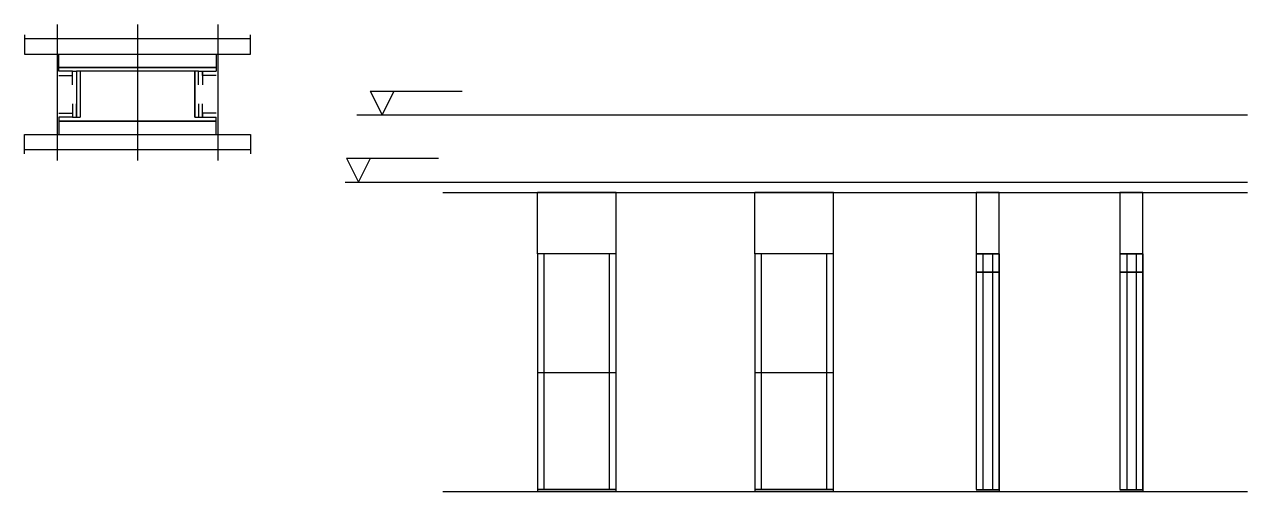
# Model space of a CAD drawing. Header units: metres. Extents: x 16180 to 17457, y -1766 to -1279.
import ezdxf

# ---------------------------------------------------------------- set-up
doc = ezdxf.new("R2010")
doc.units = ezdxf.units.M
for name, color, linetype in [('CHAPA', 7, 'Continuous'), ('COTA', 7, 'Continuous'), ('Hachura', 7, 'Continuous'), ('Madeira', 7, 'Continuous'), ('NIVEL 1° PAV.', 7, 'Continuous'), ('NIVEL 2° PAV.', 7, 'Continuous'), ('Nível', 7, 'Continuous'), ('Painéis', 7, 'Continuous'), ('Perfil Metálico', 7, 'Continuous'), ('SARR_2.2x7', 7, 'Continuous'), ('SARRAFO', 7, 'Continuous')]:
    doc.layers.add(name, color=color, linetype=linetype)

msp = doc.modelspace()

# ---------------------------------------------------------------- linework, layer by layer
at = {"layer": 'CHAPA', "color": 7, "lineweight": 25}
for points in [[(16216.2, -1327.4), (16216.2, -1323.4), (16380.2, -1323.4), (16380.2, -1327.4)], [(16216.2, -1327.4), (16216.2, -1323.4), (16380.2, -1323.4), (16380.2, -1327.4)], [(16238.2, -1327.4), (16234.6, -1327.4), (16234.6, -1375.4), (16238.2, -1375.4)], [(16238.2, -1327.4), (16234.6, -1327.4), (16234.6, -1375.4), (16238.2, -1375.4)], [(16361.8, -1327.4), (16358.2, -1327.4), (16358.2, -1375.4), (16361.8, -1375.4)], [(16361.8, -1327.4), (16358.2, -1327.4), (16358.2, -1375.4), (16361.8, -1375.4)], [(16216.2, -1375.4), (16216.2, -1379.4), (16380.2, -1379.4), (16380.2, -1375.4)], [(16216.2, -1375.4), (16216.2, -1379.4), (16380.2, -1379.4), (16380.2, -1375.4)]]:
    msp.add_lwpolyline(points, dxfattribs=at)
at = {"layer": 'COTA', "color": 7, "lineweight": 25}
for p, q in [((16797.8, -1454), (16715.8, -1454)), ((16715.8, -1518), (16715.8, -1454)), ((16797.8, -1518), (16797.8, -1454)), ((17024.7, -1454), (16942.7, -1454)), ((16942.7, -1518), (16942.7, -1454)), ((17024.7, -1518), (17024.7, -1454))]:
    msp.add_line(p, q, dxfattribs=at)
for points in [[(17197.7, -1518), (17197.7, -1454), (17173.7, -1454), (17173.7, -1518)], [(17347.8, -1518), (17347.8, -1454), (17323.8, -1454), (17323.8, -1518)]]:
    msp.add_lwpolyline(points, dxfattribs=at)
at = {"layer": 'Hachura', "color": 7, "lineweight": 25}
for p, q in [((16214.2, -1278.6), (16214.2, -1420.4)), ((16298.2, -1278.6), (16298.2, -1420.4)), ((16382.2, -1278.6), (16382.2, -1420.4))]:
    msp.add_line(p, q, dxfattribs=at)
at = {"layer": 'Madeira', "color": 7, "lineweight": 25}
for points in [[(16380.2, -1309.3), (16380.2, -1323.3), (16216.2, -1323.3), (16216.2, -1309.3)], [(16380.2, -1393.4), (16380.2, -1379.4), (16216.2, -1379.4), (16216.2, -1393.4)]]:
    msp.add_lwpolyline(points, dxfattribs=at)
at = {"layer": 'NIVEL 1° PAV.', "color": 7, "lineweight": 25}
for p, q in [((16541.1, -1348), (16637.1, -1348)), ((16541.1, -1348), (16553.6, -1373)), ((16553.6, -1373), (16566.1, -1348)), ((16527.3, -1373), (17457, -1373))]:
    msp.add_line(p, q, dxfattribs=at)
at = {"layer": 'NIVEL 2° PAV.', "color": 7, "lineweight": 25}
for p, q in [((16516.3, -1418), (16612.3, -1418)), ((16516.3, -1418), (16528.8, -1443)), ((16528.8, -1443), (16541.3, -1418)), ((16514.9, -1443), (17457, -1443))]:
    msp.add_line(p, q, dxfattribs=at)
at = {"layer": 'Nível', "color": 7, "lineweight": 25}
for p, q in [((16617.1, -1454), (17457, -1454)), ((16617.1, -1766), (17457, -1766))]:
    msp.add_line(p, q, dxfattribs=at)
at = {"layer": 'Painéis', "color": 7, "lineweight": 25}
for p, q in [((16715.8, -1518), (16715.8, -1766)), ((16797.8, -1518), (16715.8, -1518)), ((16797.8, -1766), (16797.8, -1518)), ((16942.7, -1518), (16942.7, -1766)), ((17024.7, -1518), (16942.7, -1518)), ((17024.7, -1766), (17024.7, -1518)), ((17173.7, -1518), (17173.7, -1764)), ((17173.7, -1518), (17197.7, -1518)), ((17197.7, -1518), (17173.7, -1518)), ((17197.7, -1518), (17173.7, -1518)), ((17197.7, -1518), (17173.7, -1518)), ((17197.7, -1764), (17197.7, -1518)), ((17197.7, -1518), (17197.7, -1764)), ((17323.8, -1518), (17323.8, -1764)), ((17323.8, -1518), (17347.8, -1518)), ((17347.8, -1518), (17323.8, -1518)), ((17347.8, -1518), (17323.8, -1518)), ((17347.8, -1518), (17323.8, -1518)), ((17347.8, -1764), (17347.8, -1518)), ((17347.8, -1518), (17347.8, -1764)), ((17173.7, -1537), (17197.7, -1537)), ((17197.7, -1537), (17173.7, -1537)), ((17197.7, -1537), (17173.7, -1537)), ((17197.7, -1537), (17173.7, -1537)), ((17323.8, -1537), (17347.8, -1537)), ((17347.8, -1537), (17323.8, -1537)), ((17347.8, -1537), (17323.8, -1537)), ((17347.8, -1537), (17323.8, -1537)), ((16797.8, -1642), (16715.8, -1642)), ((17024.7, -1642), (16942.7, -1642)), ((16715.8, -1764), (16797.8, -1764)), ((16942.7, -1764), (17024.7, -1764)), ((17173.7, -1764), (17197.7, -1764)), ((17323.8, -1764), (17347.8, -1764))]:
    msp.add_line(p, q, dxfattribs=at)
for points in [[(16358.2, -1375.4), (16358.2, -1327.4), (16238.2, -1327.4), (16238.2, -1375.4)], [(16797.8, -1764), (16715.8, -1764), (16715.8, -1766), (16797.8, -1766)], [(17024.7, -1764), (16942.7, -1764), (16942.7, -1766), (17024.7, -1766)], [(17173.7, -1764), (17197.7, -1764), (17197.7, -1766), (17173.7, -1766)], [(17323.8, -1764), (17347.8, -1764), (17347.8, -1766), (17323.8, -1766)]]:
    msp.add_lwpolyline(points, dxfattribs=at)
at = {"layer": 'Perfil Metálico', "color": 7, "lineweight": 25}
for points in [[(16180.2, -1289.4), (16180.2, -1309.4), (16416.2, -1309.4), (16416.2, -1289.4)], [(16416.2, -1305.4), (16416.2, -1293.4), (16180.2, -1293.4), (16180.2, -1305.4)], [(16180.2, -1413.4), (16180.2, -1393.4), (16416.2, -1393.4), (16416.2, -1413.4)], [(16416.2, -1397.4), (16416.2, -1409.4), (16180.2, -1409.4), (16180.2, -1397.4)]]:
    msp.add_lwpolyline(points, dxfattribs=at)
at = {"layer": 'SARR_2.2x7', "color": 7, "lineweight": 25}
for p, q in [((16722.8, -1764), (16722.8, -1518)), ((16790.8, -1764), (16790.8, -1518)), ((16949.7, -1764), (16949.7, -1518)), ((17017.7, -1764), (17017.7, -1518)), ((17180.7, -1518), (17180.7, -1764)), ((17180.7, -1518), (17180.7, -1518)), ((17180.7, -1518), (17180.7, -1518)), ((17190.7, -1518), (17190.7, -1764)), ((17190.7, -1518), (17190.7, -1518)), ((17190.7, -1518), (17190.7, -1518)), ((17330.8, -1518), (17330.8, -1764)), ((17330.8, -1518), (17330.8, -1518)), ((17330.8, -1518), (17330.8, -1518)), ((17340.8, -1518), (17340.8, -1764)), ((17340.8, -1518), (17340.8, -1518)), ((17340.8, -1518), (17340.8, -1518)), ((17180.7, -1537), (17180.7, -1537)), ((17180.7, -1537), (17180.7, -1537)), ((17190.7, -1537), (17190.7, -1537)), ((17190.7, -1537), (17190.7, -1537)), ((17330.8, -1537), (17330.8, -1537)), ((17330.8, -1537), (17330.8, -1537)), ((17340.8, -1537), (17340.8, -1537)), ((17340.8, -1537), (17340.8, -1537)), ((16722.8, -1764), (16722.8, -1764)), ((16790.8, -1764), (16790.8, -1764)), ((16949.7, -1764), (16949.7, -1764)), ((17017.7, -1764), (17017.7, -1764))]:
    msp.add_line(p, q, dxfattribs=at)
at = {"layer": 'SARRAFO', "color": 7, "lineweight": 25}
for points in [[(16216.2, -1331.8), (16230.2, -1331.8), (16230.2, -1327.4), (16216.2, -1327.4)], [(16230.2, -1341.4), (16230.2, -1327.4), (16234.6, -1327.4), (16234.6, -1341.4)], [(16361.8, -1341.4), (16361.8, -1327.4), (16366.2, -1327.4), (16366.2, -1341.4)], [(16380.2, -1331.8), (16366.2, -1331.8), (16366.2, -1327.4), (16380.2, -1327.4)], [(16230.2, -1361.4), (16230.2, -1375.4), (16234.6, -1375.4), (16234.6, -1361.4)], [(16361.8, -1361.4), (16361.8, -1375.4), (16366.2, -1375.4), (16366.2, -1361.4)], [(16216.2, -1371), (16230.2, -1371), (16230.2, -1375.4), (16216.2, -1375.4)], [(16380.2, -1371), (16366.2, -1371), (16366.2, -1375.4), (16380.2, -1375.4)]]:
    msp.add_lwpolyline(points, dxfattribs=at)

doc.saveas('drawing.dxf')
